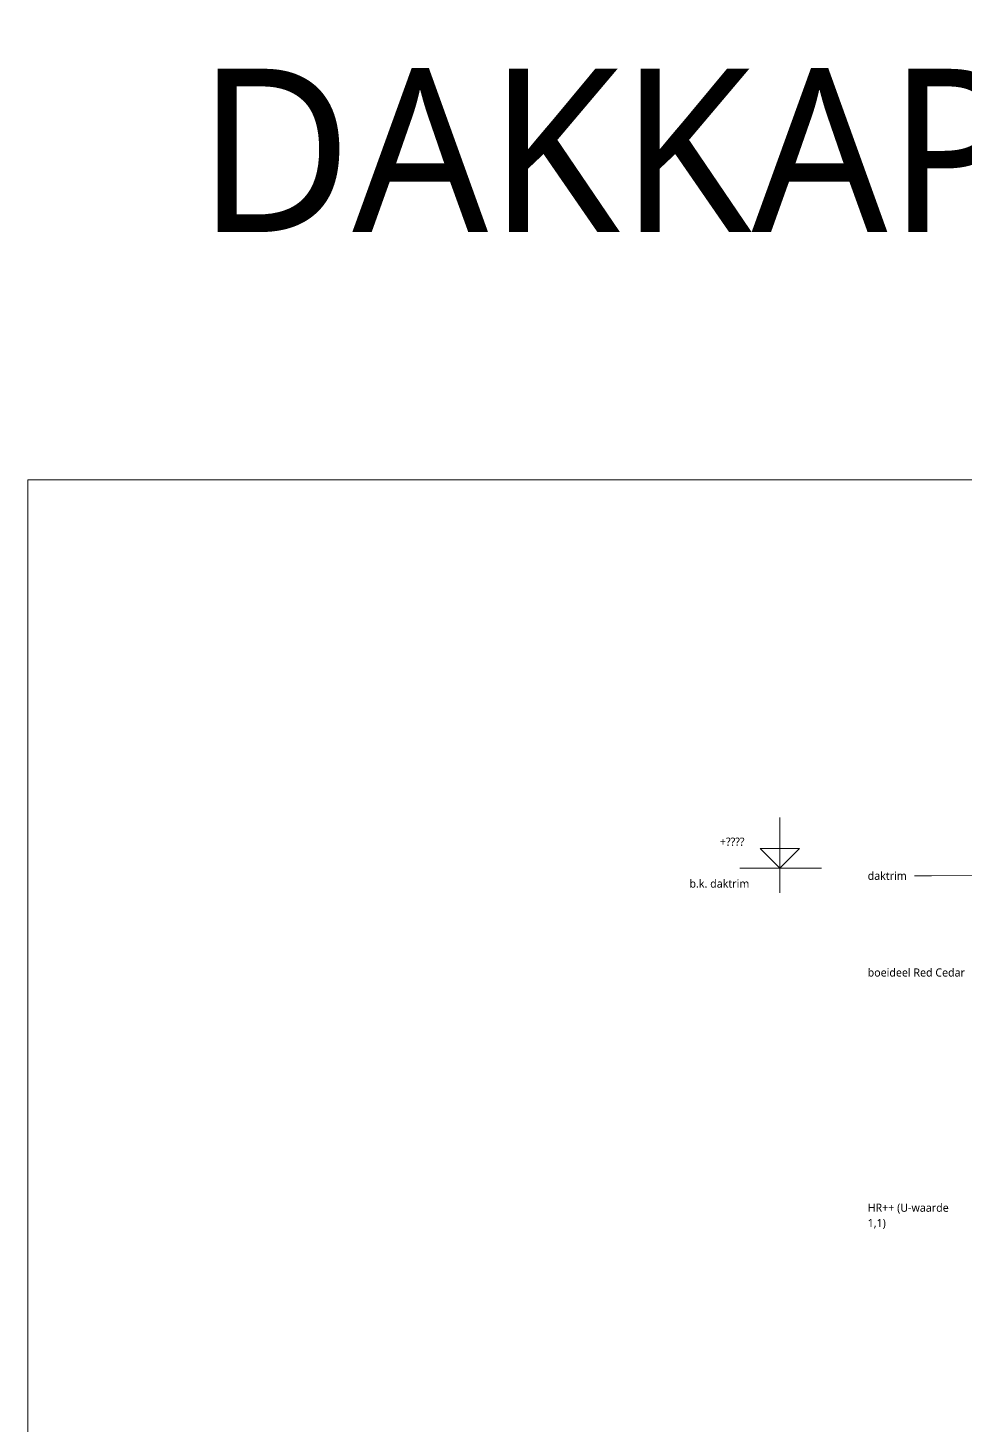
# Model space of a CAD drawing. Header units: millimetres. Extents: x 1813 to 34621, y -2347 to 13791.
# Drawn here: x 1813 to 3247, y 11653 to 13791 of the extents above; entities that cross this region are included whole.
import ezdxf

# ---------------------------------------------------------------- set-up
doc = ezdxf.new("R2010")
doc.units = ezdxf.units.MM
doc.layers.add('A-DETL', color=90, linetype='Continuous', lineweight=13)
doc.layers.add('G-ANNO-TEXT', color=231, linetype='Continuous', lineweight=13)
doc.styles.add('Segoe UI_2', font='segoeui.ttf', dxfattribs={"height": 250})
doc.styles.add('Segoe UI_3', font='segoeui.ttf', dxfattribs={"height": 12.5})

msp = doc.modelspace()

# ---------------------------------------------------------------- linework, layer by layer
at = {"layer": 'A-DETL', "lineweight": 18}
for p, q in [((1812.7, 5599.5), (1812.7, 13099.5)), ((1812.7, 13099.5), (6027.7, 13099.5)), ((2963.6, 12467.5), (2963.6, 12582.5)), ((2993.6, 12535), (2933.7, 12535)), ((2933.7, 12535), (2963.7, 12505)), ((2963.6, 12505), (2993.6, 12535)), ((2902.3, 12505), (3027.3, 12505))]:
    msp.add_line(p, q, dxfattribs=at)
at = {"layer": 'G-ANNO-TEXT', "color": 250}
for p, q in [((3195.6, 12493.3), (3169.7, 12493.3)), ((3423.3, 12496), (3195.6, 12493.3))]:
    msp.add_line(p, q, dxfattribs=at)

# ---------------------------------------------------------------- texts
at = {"layer": 'G-ANNO-TEXT', "color": 7, "insert": (2071.5, 13728.6), "char_height": 250, "width": 2775.442, "attachment_point": 1, "style": 'Segoe UI_2', "bg_fill": 3, "box_fill_scale": 1.25, "bg_fill_color": 9, "bg_fill_true_color": 13158600, "bg_fill_transparency": 0}
msp.add_mtext('DAKKAPELLEN', dxfattribs=at)
at = {"layer": 'G-ANNO-TEXT', "color": 7, "char_height": 12.5, "attachment_point": 1, "style": 'Segoe UI_3'}
for s, insert, width in [('+????', (2871.9, 12551.8), 52.911), ('b.k. daktrim', (2825.3, 12487.7), 109.43), ('daktrim', (3098, 12499.6), 71.751), ('boeideel Red Cedar', (3098, 12351.6), 184.789), ('HR++ (U-waarde ', (3098, 11991.6), 165.949), ('1,1)', (3098, 11968.2), 34.072)]:
    msp.add_mtext(s, dxfattribs=dict(at, insert=insert, width=width))

doc.saveas('drawing.dxf')
